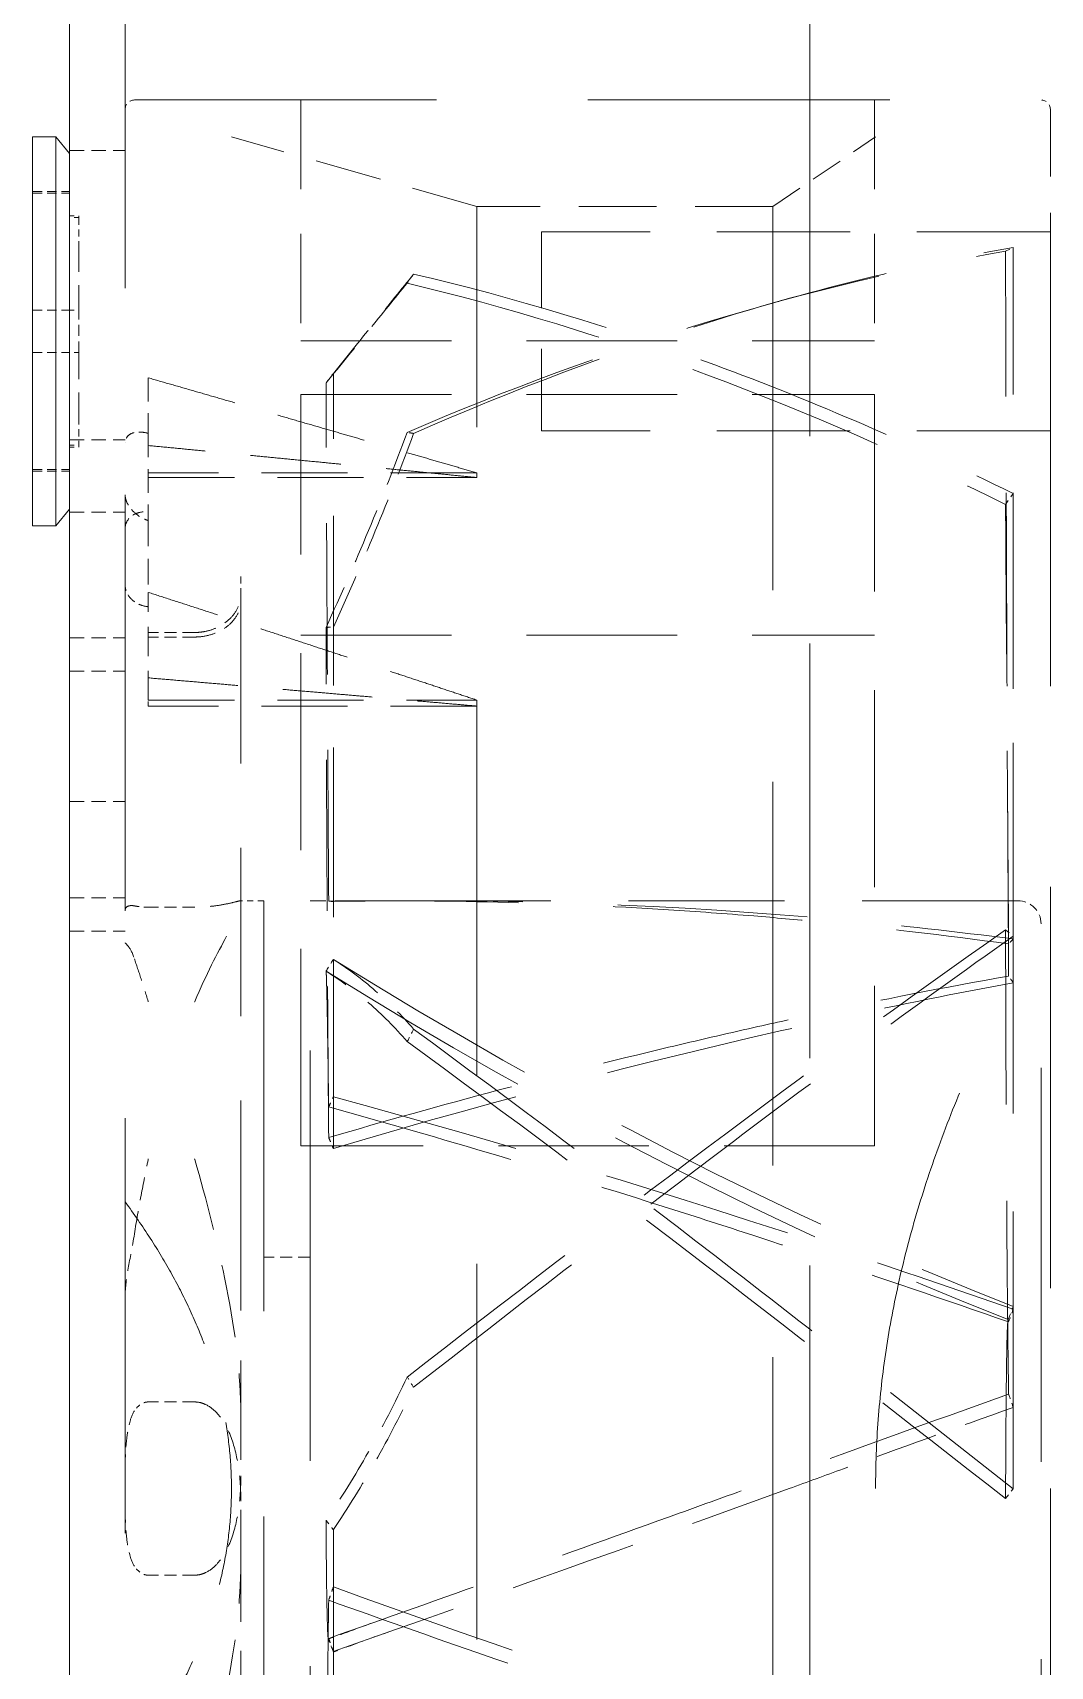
# Model space of a CAD drawing. Header units: millimetres. Extents: x 24 to 1656, y 24 to 1164.
# Drawn here: x 707.84 to 729.84, y 456.23 to 491.52 of the extents above; entities that cross this region are included whole.
import ezdxf

# ---------------------------------------------------------------- set-up
doc = ezdxf.new("R2010")
doc.units = ezdxf.units.MM
doc.header["$LTSCALE"] = 4
doc.linetypes.add('HIDDEN', pattern=[9.525, 6.35, -3.175])
doc.layers.add('가는파선_A3', color=7, linetype='HIDDEN', lineweight=13, true_color=0x008000)
doc.layers.add('굵은실선_A3', color=7, linetype='Continuous', lineweight=18)

msp = doc.modelspace()

# ---------------------------------------------------------------- linework, layer by layer
at = {"layer": '가는파선_A3', "ltscale": 0.352581}
msp.add_line((724.643, 429.066), (724.643, 549.966), dxfattribs=at)
at = {"layer": '가는파선_A3', "ltscale": 0.353018}
msp.add_line((709.843, 548.766), (709.843, 414.266), dxfattribs=at)
at = {"layer": '가는파선_A3', "ltscale": 0.257218}
msp.add_line((710.043, 490.066), (729.643, 490.066), dxfattribs=at)
at = {"layer": '가는파선_A3', "ltscale": 0.07591}
for p, q in [((713.643, 490.066), (713.643, 484.865)), ((726.043, 490.066), (726.043, 484.865))]:
    msp.add_line(p, q, dxfattribs=at)
at = {"layer": '가는파선_A3', "ltscale": 0.06158}
msp.add_line((729.843, 486.066), (729.843, 489.866), dxfattribs=at)
at = {"layer": '가는파선_A3', "ltscale": 0.056841}
msp.add_line((717.443, 487.766), (712.141, 489.266), dxfattribs=at)
at = {"layer": '가는파선_A3', "ltscale": 0.027605}
msp.add_line((723.843, 487.766), (726.065, 489.266), dxfattribs=at)
at = {"layer": '가는파선_A3', "ltscale": 0.0123}
for p, q in [((708.643, 488.973), (709.843, 488.973)), ((708.643, 482.723), (709.843, 482.723)), ((708.643, 481.16), (709.843, 481.16)), ((708.643, 478.449), (709.843, 478.449)), ((708.643, 477.723), (709.843, 477.723)), ((708.643, 474.91), (709.843, 474.91)), ((708.643, 472.831), (709.843, 472.831)), ((708.643, 472.106), (709.843, 472.106))]:
    msp.add_line(p, q, dxfattribs=at)
at = {"layer": '가는파선_A3', "ltscale": 0.008167}
for p, q in [((707.843, 488.086), (708.643, 488.086)), ((707.843, 488.051), (708.643, 488.051)), ((707.843, 485.524), (708.643, 485.524)), ((707.843, 484.609), (708.643, 484.609)), ((707.843, 482.082), (708.643, 482.082)), ((707.843, 482.047), (708.643, 482.047))]:
    msp.add_line(p, q, dxfattribs=at)
at = {"layer": '가는파선_A3', "ltscale": 0.187792}
msp.add_line((717.443, 487.766), (717.443, 482.01), dxfattribs=at)
at = {"layer": '가는파선_A3', "ltscale": 0.066033}
msp.add_line((723.843, 487.766), (717.443, 487.766), dxfattribs=at)
at = {"layer": '가는파선_A3', "ltscale": 0.326292}
msp.add_line((723.843, 487.766), (723.843, 432.366), dxfattribs=at)
at = {"layer": '가는파선_A3', "ltscale": 0.001967}
for p, q in [((708.643, 487.566), (708.843, 487.566)), ((708.843, 487.524), (708.643, 487.524)), ((708.643, 485.524), (708.843, 485.524)), ((708.843, 484.609), (708.643, 484.609)), ((708.643, 482.609), (708.843, 482.609)), ((708.643, 482.566), (708.843, 482.566))]:
    msp.add_line(p, q, dxfattribs=at)
at = {"layer": '가는파선_A3', "ltscale": 0.004654}
for p, q in [((708.843, 487.524), (708.843, 487.566)), ((708.843, 482.566), (708.843, 482.609))]:
    msp.add_line(p, q, dxfattribs=at)
at = {"layer": '가는파선_A3', "ltscale": 0.006104}
for p, q in [((708.843, 487.524), (708.843, 486.924)), ((708.843, 483.209), (708.843, 482.609))]:
    msp.add_line(p, q, dxfattribs=at)
at = {"layer": '가는파선_A3', "ltscale": 0.069696}
msp.add_line((718.843, 482.916), (718.843, 487.216), dxfattribs=at)
at = {"layer": '가는파선_A3', "ltscale": 0.113567}
for p, q in [((729.843, 487.216), (718.843, 487.216)), ((729.843, 482.916), (718.843, 482.916))]:
    msp.add_line(p, q, dxfattribs=at)
at = {"layer": '가는파선_A3', "ltscale": 0.022624}
for p, q in [((708.843, 486.924), (708.843, 485.524)), ((708.843, 484.609), (708.843, 483.209))]:
    msp.add_line(p, q, dxfattribs=at)
at = {"layer": '가는파선_A3', "ltscale": 0.003}
for p, q in [((728.875, 486.796), (729.04, 486.878)), ((728.875, 481.329), (729.04, 481.565)), ((728.875, 472.135), (729.04, 472.001)), ((728.875, 459.851), (729.04, 460.063))]:
    msp.add_line(p, q, dxfattribs=at)
at = {"layer": '가는파선_A3', "ltscale": 0.341207}
msp.add_line((729.843, 486.066), (729.843, 434.066), dxfattribs=at)
at = {"layer": '가는파선_A3', "ltscale": 0.009408}
msp.add_line((708.843, 484.609), (708.843, 485.524), dxfattribs=at)
at = {"layer": '가는파선_A3', "ltscale": 0.128034}
for p, q in [((713.643, 484.865), (726.043, 484.865)), ((713.643, 483.703), (726.043, 483.703)), ((713.643, 478.501), (726.043, 478.501)), ((726.043, 467.47), (713.643, 467.47))]:
    msp.add_line(p, q, dxfattribs=at)
at = {"layer": '가는파선_A3', "ltscale": 0.020058}
msp.add_line((710.343, 484.063), (710.343, 482.862), dxfattribs=at)
at = {"layer": '가는파선_A3', "ltscale": 0.131213}
for p, q in [((714.343, 472.746), (714.343, 484.157)), ((714.343, 467.415), (714.343, 478.673)), ((714.343, 450.233), (714.343, 457.94))]:
    msp.add_line(p, q, dxfattribs=at)
at = {"layer": '가는파선_A3', "ltscale": 0.167638}
for p, q in [((713.643, 467.47), (713.643, 483.703)), ((726.043, 483.703), (726.043, 467.47))]:
    msp.add_line(p, q, dxfattribs=at)
at = {"layer": '가는파선_A3', "ltscale": 0.02019}
msp.add_line((710.343, 482.862), (710.343, 480.98), dxfattribs=at)
at = {"layer": '가는파선_A3', "ltscale": 0.073267}
for p, q in [((717.443, 482.01), (710.343, 482.01)), ((710.343, 481.909), (717.443, 481.909)), ((710.343, 477.101), (717.443, 477.101)), ((717.443, 476.972), (710.343, 476.972))]:
    msp.add_line(p, q, dxfattribs=at)
at = {"layer": '가는파선_A3', "ltscale": 0.001597}
for p, q in [((717.443, 482.01), (717.443, 481.909)), ((710.343, 476.972), (710.343, 477.101))]:
    msp.add_line(p, q, dxfattribs=at)
at = {"layer": '가는파선_A3', "ltscale": 0.021731}
msp.add_line((710.343, 480.98), (710.343, 479.428), dxfattribs=at)
at = {"layer": '가는파선_A3', "ltscale": 0.005767}
msp.add_line((712.343, 479.375), (712.343, 479.775), dxfattribs=at)
at = {"layer": '가는파선_A3', "ltscale": 0.024975}
msp.add_line((710.343, 477.101), (710.343, 479.428), dxfattribs=at)
at = {"layer": '가는파선_A3', "ltscale": 0.14338}
msp.add_line((712.343, 479.375), (712.343, 466.064), dxfattribs=at)
at = {"layer": '가는파선_A3', "ltscale": 0.010233}
for p, q in [((711.343, 478.561), (710.343, 478.561)), ((711.343, 478.463), (710.343, 478.463)), ((711.343, 472.628), (710.343, 472.628)), ((713.843, 465.066), (712.843, 465.066)), ((711.343, 461.938), (710.343, 461.938)), ((711.343, 458.195), (710.343, 458.195))]:
    msp.add_line(p, q, dxfattribs=at)
at = {"layer": '가는파선_A3', "ltscale": 0.319602}
msp.add_line((717.443, 477.101), (717.443, 443.161), dxfattribs=at)
at = {"layer": '가는파선_A3', "ltscale": 0.005134}
msp.add_line((712.843, 472.766), (712.336, 472.766), dxfattribs=at)
at = {"layer": '가는파선_A3', "ltscale": 0.349066}
for p, q in [((712.843, 472.766), (712.843, 447.366)), ((713.843, 447.366), (713.843, 472.766))]:
    msp.add_line(p, q, dxfattribs=at)
at = {"layer": '가는파선_A3', "ltscale": 0.016033}
msp.add_line((715.404, 472.766), (713.843, 472.766), dxfattribs=at)
at = {"layer": '가는파선_A3', "ltscale": 0.132544}
msp.add_line((729.143, 472.766), (716.306, 472.766), dxfattribs=at)
at = {"layer": '가는파선_A3', "ltscale": 0.335323}
msp.add_line((729.643, 447.866), (729.643, 472.266), dxfattribs=at)
at = {"layer": '가는파선_A3', "ltscale": 0.127916}
msp.add_line((714.343, 468.53), (714.343, 471.5), dxfattribs=at)
at = {"layer": '가는파선_A3', "ltscale": 0.001548}
msp.add_line((714.343, 471.5), (714.343, 471.5), dxfattribs=at)
at = {"layer": '가는파선_A3', "ltscale": 0.084723}
msp.add_line((712.343, 466.064), (712.343, 458.449), dxfattribs=at)
at = {"layer": '가는파선_A3', "ltscale": 0.113003}
msp.add_line((714.343, 456.55), (714.343, 459.179), dxfattribs=at)
at = {"layer": '가는파선_A3', "ltscale": 0.049529}
msp.add_line((712.343, 458.449), (712.343, 453.927), dxfattribs=at)
at = {"layer": '가는파선_A3', "ltscale": 0.009005}
msp.add_line((714.343, 456.535), (714.343, 456.55), dxfattribs=at)
at = {"layer": '가는파선_A3', "ltscale": 0.003146}
for centre, start, end in [((710.043, 489.866), 90, 180), ((729.643, 489.866), 0, 90)]:
    msp.add_arc(centre, 0.2, start, end, dxfattribs=at)
at = {"layer": '가는파선_A3', "ltscale": 0.008016}
msp.add_arc((729.143, 472.266), 0.5, 0, 90, dxfattribs=at)
at = {"layer": '가는파선_A3', "ltscale": 0.003079}
for centre, major_axis, ratio, start_param, end_param in [((726.362, 459.541), (-4.304, -13.215), 0.221951, 3.574022, 3.596159), ((726.362, 458.823), (0.221, 13.896), 0.374446, 5.785431, 5.807569), ((726.362, 460.655), (-5.052, -12.947), 0.097678, 1.843526, 1.865663), ((726.362, 459.041), (-4.065, 13.29), 0.244976, 4.847558, 4.869696)]:
    msp.add_ellipse(centre, major_axis=major_axis, ratio=ratio, start_param=start_param, end_param=end_param, dxfattribs=at)
at = {"layer": '가는파선_A3', "ltscale": 0.108177}
msp.add_ellipse((719.855, 460.066), major_axis=(35.235, 12.624), ratio=0.039358, start_param=4.541211, end_param=4.821803, dxfattribs=at)
at = {"layer": '가는파선_A3', "ltscale": 0.169382}
for points, knots in [([(715.941, 482.883), (718.09, 483.81), (720.254, 484.607), (724.586, 485.924), (726.714, 486.435), (728.875, 486.796)], [0.000005, 0.000005, 0.000005, 0.000005, 0.818078, 0.818078, 1.636149, 1.636149, 1.636149, 1.636149]), ([(715.941, 486.109), (718.09, 485.592), (720.254, 484.932), (724.586, 483.324), (726.714, 482.387), (728.875, 481.329)], [0.000005, 0.000005, 0.000005, 0.000005, 0.818077, 0.818077, 1.636149, 1.636149, 1.636149, 1.636149]), ([(715.941, 462.476), (718.09, 464.148), (720.254, 465.803), (724.586, 469.053), (726.714, 470.627), (728.875, 472.135)], [0.000005, 0.000005, 0.000005, 0.000005, 0.818078, 0.818078, 1.636149, 1.636149, 1.636149, 1.636149]), ([(715.941, 469.724), (718.09, 468.153), (720.254, 466.533), (724.586, 463.21), (726.714, 461.531), (728.875, 459.851)], [0.000005, 0.000005, 0.000005, 0.000005, 0.818077, 0.818077, 1.636149, 1.636149, 1.636149, 1.636149])]:
    msp.add_open_spline(points, degree=3, knots=knots, dxfattribs=at)
at = {"layer": '가는파선_A3', "ltscale": 0.170054}
for points in [[(716.079, 482.862), (718.239, 483.81), (720.415, 484.627), (723.674, 485.641), (724.743, 485.939), (726.883, 486.465), (727.962, 486.69), (729.04, 486.878)], [(716.079, 486.305), (718.239, 485.797), (720.415, 485.142), (723.674, 483.944), (724.743, 483.514), (726.883, 482.587), (727.962, 482.09), (729.04, 481.565)], [(716.079, 462.254), (718.239, 463.944), (720.415, 465.618), (723.674, 468.08), (724.743, 468.882), (726.883, 470.464), (727.962, 471.242), (729.04, 472.001)], [(716.079, 469.99), (718.239, 468.408), (720.415, 466.775), (723.674, 464.267), (724.743, 463.432), (726.883, 461.751), (727.962, 460.906), (729.04, 460.063)]]:
    msp.add_open_spline(points, degree=3, knots=[0.000005, 0.000005, 0.000005, 0.000005, 0.823988, 0.823988, 1.234515, 1.234515, 1.647972, 1.647972, 1.647972, 1.647972], dxfattribs=at)
at = {"layer": '가는파선_A3', "ltscale": 0.164347}
for points, knots in [([(728.941, 471.139), (728.938, 471.618), (728.935, 472.101), (728.929, 473.074), (728.926, 473.565), (728.918, 475.04), (728.913, 476.031), (728.905, 477.684), (728.902, 478.344), (728.897, 479.68), (728.894, 480.357), (728.89, 481.529), (728.888, 482.028), (728.884, 483.257), (728.882, 483.985), (728.878, 485.41), (728.876, 486.108), (728.875, 486.796)], [-1.587342, -1.587342, -1.587342, -1.587342, -1.438172, -1.438172, -1.288946, -1.288946, -0.990921, -0.990921, -0.793671, -0.793671, -0.591074, -0.591074, -0.440749, -0.440749, -0.218193, -0.218193, 0, 0, 0, 0]), ([(728.941, 471.833), (728.938, 472.243), (728.935, 472.644), (728.929, 473.429), (728.926, 473.812), (728.918, 474.932), (728.913, 475.637), (728.905, 476.739), (728.902, 477.159), (728.897, 477.969), (728.894, 478.358), (728.89, 478.996), (728.888, 479.256), (728.884, 479.868), (728.882, 480.204), (728.878, 480.812), (728.876, 481.085), (728.875, 481.329)], [-1.587342, -1.587342, -1.587342, -1.587342, -1.438172, -1.438172, -1.288946, -1.288946, -0.990921, -0.990921, -0.793671, -0.793671, -0.591074, -0.591074, -0.440749, -0.440749, -0.218193, -0.218193, 0, 0, 0, 0]), ([(728.941, 462.106), (728.938, 462.294), (728.935, 462.496), (728.929, 462.925), (728.926, 463.153), (728.918, 463.873), (728.913, 464.403), (728.905, 465.363), (728.902, 465.766), (728.897, 466.622), (728.894, 467.076), (728.89, 467.9), (728.888, 468.262), (728.884, 469.184), (728.882, 469.755), (728.878, 470.923), (728.876, 471.521), (728.875, 472.135)], [-1.587343, -1.587343, -1.587343, -1.587343, -1.438172, -1.438172, -1.288946, -1.288946, -0.99092, -0.99092, -0.79367, -0.79367, -0.591074, -0.591074, -0.440749, -0.440749, -0.218193, -0.218193, 0, 0, 0, 0]), ([(728.941, 463.667), (728.938, 463.699), (728.935, 463.716), (728.929, 463.721), (728.926, 463.709), (728.918, 463.629), (728.913, 463.518), (728.905, 463.239), (728.902, 463.103), (728.897, 462.777), (728.894, 462.586), (728.89, 462.209), (728.888, 462.034), (728.884, 461.567), (728.882, 461.259), (728.878, 460.593), (728.876, 460.235), (728.875, 459.851)], [-1.587343, -1.587343, -1.587343, -1.587343, -1.438172, -1.438172, -1.288946, -1.288946, -0.99092, -0.99092, -0.79367, -0.79367, -0.591074, -0.591074, -0.440749, -0.440749, -0.218193, -0.218193, 0, 0, 0, 0])]:
    msp.add_open_spline(points, degree=3, knots=knots, dxfattribs=at)
at = {"layer": '가는파선_A3', "ltscale": 0.16675}
for points, knots in [([(729.04, 470.993), (729.04, 471.479), (729.04, 471.969), (729.04, 472.956), (729.04, 473.453), (729.04, 474.948), (729.04, 475.953), (729.04, 477.63), (729.04, 478.299), (729.04, 480.335), (729.04, 481.697), (729.04, 483.698), (729.04, 484.351), (729.04, 485.631), (729.04, 486.258), (729.04, 486.878)], [-1.61343, -1.61343, -1.61343, -1.61343, -1.461593, -1.461593, -1.309712, -1.309712, -1.006941, -1.006941, -0.806715, -0.806715, -0.397022, -0.397022, -0.196668, -0.196668, 0, 0, 0, 0]), ([(729.04, 471.94), (729.04, 472.355), (729.04, 472.762), (729.04, 473.558), (729.04, 473.947), (729.04, 475.081), (729.04, 475.797), (729.04, 476.914), (729.04, 477.339), (729.04, 478.573), (729.04, 479.313), (729.04, 480.276), (729.04, 480.569), (729.04, 481.104), (729.04, 481.346), (729.04, 481.565)], [-1.61343, -1.61343, -1.61343, -1.61343, -1.461593, -1.461593, -1.309712, -1.309712, -1.006941, -1.006941, -0.806715, -0.806715, -0.397022, -0.397022, -0.196668, -0.196668, 0, 0, 0, 0]), ([(729.04, 461.819), (729.04, 462.009), (729.04, 462.213), (729.04, 462.648), (729.04, 462.879), (729.04, 463.609), (729.04, 464.147), (729.04, 465.121), (729.04, 465.53), (729.04, 466.835), (729.04, 467.792), (729.04, 469.325), (729.04, 469.846), (729.04, 470.907), (729.04, 471.447), (729.04, 472.001)], [-1.61343, -1.61343, -1.61343, -1.61343, -1.461592, -1.461592, -1.309712, -1.309712, -1.006941, -1.006941, -0.806714, -0.806714, -0.397022, -0.397022, -0.196668, -0.196668, 0, 0, 0, 0]), ([(729.04, 463.945), (729.04, 463.978), (729.04, 463.995), (729.04, 464), (729.04, 463.988), (729.04, 463.907), (729.04, 463.795), (729.04, 463.511), (729.04, 463.372), (729.04, 462.875), (729.04, 462.436), (729.04, 461.635), (729.04, 461.349), (729.04, 460.736), (729.04, 460.41), (729.04, 460.063)], [-1.61343, -1.61343, -1.61343, -1.61343, -1.461593, -1.461593, -1.309712, -1.309712, -1.006941, -1.006941, -0.806715, -0.806715, -0.397022, -0.397022, -0.196668, -0.196668, 0, 0, 0, 0])]:
    msp.add_open_spline(points, degree=3, knots=knots, dxfattribs=at)
at = {"layer": '가는파선_A3', "ltscale": 0.047498}
for points in [[(715.941, 486.109), (715.676, 485.787), (715.397, 485.444), (715.103, 485.083), (714.812, 484.723), (714.506, 484.346), (714.185, 483.952)], [(715.941, 482.883), (715.676, 482.177), (715.397, 481.469), (715.103, 480.764), (714.812, 480.064), (714.506, 479.366), (714.185, 478.672)], [(715.941, 469.724), (715.676, 470.029), (715.397, 470.309), (715.103, 470.563), (714.812, 470.816), (714.506, 471.043), (714.185, 471.245)], [(715.941, 462.476), (715.676, 461.917), (715.397, 461.378), (715.103, 460.86), (714.812, 460.346), (714.506, 459.853), (714.185, 459.382)]]:
    msp.add_open_spline(points, degree=3, knots=[-0.4606534, -0.4606534, -0.4606534, -0.4606534, -0.2296448, -0.2296448, -0.2296448, 0, 0, 0, 0], dxfattribs=at)
at = {"layer": '가는파선_A3', "ltscale": 0.047195}
for points in [[(714.343, 484.157), (714.66, 484.549), (714.962, 484.924), (715.25, 485.282), (715.541, 485.642), (715.816, 485.983), (716.079, 486.305)], [(714.343, 478.673), (714.66, 479.363), (714.962, 480.057), (715.25, 480.754), (715.541, 481.455), (715.816, 482.159), (716.079, 482.862)], [(714.343, 471.5), (714.66, 471.299), (714.962, 471.073), (715.25, 470.822), (715.541, 470.57), (715.816, 470.292), (716.079, 469.99)], [(714.343, 459.179), (714.66, 459.647), (714.962, 460.137), (715.25, 460.648), (715.541, 461.162), (715.816, 461.698), (716.079, 462.254)]]:
    msp.add_open_spline(points, degree=3, knots=[0, 0, 0, 0, 0.2280885, 0.2280885, 0.2280885, 0.4577757, 0.4577757, 0.4577757, 0.4577757], dxfattribs=at)
at = {"layer": '가는파선_A3', "ltscale": 0.003022}
for points in [[(716.079, 486.305), (716.033, 486.24), (715.987, 486.174), (715.941, 486.109)], [(716.079, 482.862), (716.033, 482.869), (715.987, 482.876), (715.941, 482.883)], [(716.079, 469.99), (716.033, 469.901), (715.987, 469.813), (715.941, 469.724)], [(716.079, 462.254), (716.033, 462.328), (715.987, 462.402), (715.941, 462.476)]]:
    msp.add_open_spline(points, degree=3, dxfattribs=at)
at = {"layer": '가는파선_A3', "ltscale": 0.003329}
msp.add_open_spline([(723.748, 485.652), (723.841, 485.678), (723.934, 485.703), (724.026, 485.73)], degree=3, dxfattribs=at)
at = {"layer": '가는파선_A3', "ltscale": 0.076533}
for points, weights in [([(710.343, 484.063), (714.034, 483.001), (717.443, 482.01)], [1.00032236366, 1.00098157632, 1.00024690782]), ([(710.343, 477.581), (714.034, 477.266), (717.443, 476.972)], [1.00032215981, 1.00098146122, 1.00024688164])]:
    msp.add_rational_spline(points, weights, degree=2, dxfattribs=at)
at = {"layer": '가는파선_A3', "ltscale": 0.003054}
for points in [[(714.185, 483.952), (714.211, 483.986), (714.238, 484.02), (714.29, 484.088), (714.317, 484.122), (714.343, 484.157)], [(714.185, 478.672), (714.211, 478.672), (714.238, 478.673), (714.29, 478.673), (714.317, 478.673), (714.343, 478.673)], [(714.185, 471.245), (714.211, 471.287), (714.238, 471.33), (714.29, 471.415), (714.317, 471.457), (714.343, 471.499)], [(714.185, 459.382), (714.211, 459.348), (714.238, 459.315), (714.29, 459.247), (714.317, 459.213), (714.343, 459.179)]]:
    msp.add_open_spline(points, degree=3, knots=[0.00003382, 0.00003382, 0.00003382, 0.00003382, 0.01529018, 0.01529018, 0.03056016, 0.03056016, 0.03056016, 0.03056016], dxfattribs=at)
at = {"layer": '가는파선_A3', "ltscale": 0.128561}
for points in [[(714.243, 472.759), (714.24, 473.178), (714.237, 473.595), (714.234, 474.009), (714.234, 474.104), (714.233, 474.199), (714.233, 474.294), (714.231, 474.612), (714.229, 474.93), (714.227, 475.245), (714.225, 475.651), (714.222, 476.055), (714.22, 476.455), (714.22, 476.506), (714.22, 476.558), (714.219, 476.609), (714.217, 477.01), (714.215, 477.406), (714.213, 477.799), (714.211, 478.091), (714.21, 478.381), (714.208, 478.669), (714.206, 479.037), (714.205, 479.402), (714.203, 479.762), (714.202, 479.945), (714.201, 480.128), (714.2, 480.309), (714.199, 480.507), (714.198, 480.704), (714.198, 480.899), (714.197, 481.056), (714.196, 481.213), (714.195, 481.368), (714.194, 481.711), (714.192, 482.048), (714.191, 482.381), (714.19, 482.705), (714.189, 483.023), (714.187, 483.337), (714.187, 483.437), (714.187, 483.537), (714.186, 483.636), (714.186, 483.742), (714.185, 483.847), (714.185, 483.951)], [(714.243, 467.65), (714.24, 467.974), (714.237, 468.305), (714.234, 468.643), (714.234, 468.721), (714.233, 468.798), (714.233, 468.876), (714.231, 469.139), (714.229, 469.406), (714.227, 469.676), (714.225, 470.025), (714.222, 470.379), (714.22, 470.739), (714.22, 470.785), (714.22, 470.832), (714.219, 470.878), (714.217, 471.241), (714.215, 471.609), (714.213, 471.982), (714.211, 472.26), (714.21, 472.54), (714.208, 472.823), (714.206, 473.186), (714.205, 473.553), (714.203, 473.924), (714.202, 474.113), (714.201, 474.304), (714.2, 474.495), (714.199, 474.704), (714.198, 474.914), (714.198, 475.126), (714.197, 475.296), (714.196, 475.467), (714.195, 475.639), (714.194, 476.017), (714.192, 476.399), (714.191, 476.784), (714.19, 477.159), (714.189, 477.536), (714.187, 477.916), (714.187, 478.037), (714.187, 478.159), (714.186, 478.281), (714.186, 478.411), (714.185, 478.542), (714.185, 478.672)], [(714.243, 468.311), (714.24, 468.509), (714.237, 468.697), (714.234, 468.876), (714.234, 468.917), (714.233, 468.957), (714.233, 468.997), (714.231, 469.132), (714.229, 469.261), (714.227, 469.384), (714.225, 469.542), (714.222, 469.691), (714.22, 469.83), (714.22, 469.848), (714.22, 469.865), (714.219, 469.883), (714.217, 470.02), (714.215, 470.146), (714.213, 470.263), (714.211, 470.35), (714.21, 470.431), (714.208, 470.506), (714.206, 470.603), (714.205, 470.69), (714.203, 470.768), (714.202, 470.808), (714.201, 470.845), (714.2, 470.88), (714.199, 470.918), (714.198, 470.953), (714.198, 470.985), (714.197, 471.011), (714.196, 471.035), (714.195, 471.057), (714.194, 471.105), (714.192, 471.145), (714.191, 471.175), (714.19, 471.204), (714.189, 471.224), (714.187, 471.235), (714.187, 471.238), (714.187, 471.241), (714.186, 471.243), (714.186, 471.244), (714.185, 471.245), (714.185, 471.245)], [(714.243, 456.83), (714.24, 456.816), (714.237, 456.812), (714.234, 456.819), (714.234, 456.82), (714.233, 456.823), (714.233, 456.825), (714.231, 456.834), (714.229, 456.85), (714.227, 456.871), (714.225, 456.899), (714.222, 456.938), (714.22, 456.987), (714.22, 456.993), (714.22, 456.999), (714.219, 457.006), (714.217, 457.058), (714.215, 457.12), (714.213, 457.193), (714.211, 457.247), (714.21, 457.306), (714.208, 457.372), (714.206, 457.456), (714.205, 457.549), (714.203, 457.652), (714.202, 457.704), (714.201, 457.759), (714.2, 457.816), (714.199, 457.879), (714.198, 457.944), (714.198, 458.012), (714.197, 458.067), (714.196, 458.124), (714.195, 458.183), (714.194, 458.313), (714.192, 458.451), (714.191, 458.598), (714.19, 458.742), (714.189, 458.894), (714.187, 459.054), (714.187, 459.105), (714.187, 459.157), (714.186, 459.21), (714.186, 459.267), (714.185, 459.324), (714.185, 459.382)], [(714.243, 457.654), (714.24, 457.482), (714.237, 457.3), (714.234, 457.109), (714.234, 457.065), (714.233, 457.021), (714.233, 456.976), (714.231, 456.825), (714.229, 456.669), (714.227, 456.506), (714.225, 456.298), (714.222, 456.08), (714.22, 455.853), (714.22, 455.824), (714.22, 455.794), (714.219, 455.765), (714.217, 455.535), (714.215, 455.296), (714.213, 455.049), (714.211, 454.865), (714.21, 454.676), (714.208, 454.482), (714.206, 454.234), (714.205, 453.979), (714.203, 453.716), (714.202, 453.582), (714.201, 453.446), (714.2, 453.308), (714.199, 453.157), (714.198, 453.004), (714.198, 452.849), (714.197, 452.724), (714.196, 452.598), (714.195, 452.47), (714.194, 452.188), (714.192, 451.899), (714.191, 451.604), (714.19, 451.316), (714.189, 451.022), (714.187, 450.723), (714.187, 450.627), (714.187, 450.53), (714.186, 450.433), (714.186, 450.33), (714.185, 450.226), (714.185, 450.121)]]:
    msp.add_open_spline(points, degree=3, knots=[0, 0, 0, 0, 0.102801, 0.102801, 0.102801, 0.126379, 0.126379, 0.126379, 0.205728, 0.205728, 0.205728, 0.307942, 0.307942, 0.307942, 0.321123, 0.321123, 0.321123, 0.423691, 0.423691, 0.423691, 0.5, 0.5, 0.5, 0.597791, 0.597791, 0.597791, 0.647652, 0.647652, 0.647652, 0.702196, 0.702196, 0.702196, 0.746152, 0.746152, 0.746152, 0.843098, 0.843098, 0.843098, 0.937528, 0.937528, 0.937528, 0.967779, 0.967779, 0.967779, 1, 1, 1, 1], dxfattribs=at)
at = {"layer": '가는파선_A3', "ltscale": 0.008249}
for points in [[(710.343, 482.862), (710.324, 482.868), (710.306, 482.872), (710.287, 482.876), (710.226, 482.89), (710.16, 482.895), (710.043, 482.885), (709.991, 482.869), (709.91, 482.821), (709.879, 482.787), (709.849, 482.718), (709.843, 482.688), (709.843, 482.657)], [(710.343, 479.118), (710.324, 479.119), (710.306, 479.122), (710.287, 479.125), (710.226, 479.136), (710.16, 479.159), (710.043, 479.223), (709.991, 479.265), (709.91, 479.357), (709.879, 479.411), (709.849, 479.504), (709.843, 479.542), (709.843, 479.578)]]:
    msp.add_open_spline(points, degree=3, knots=[0.31733555, 0.31733555, 0.31733555, 0.31733555, 0.32304745, 0.32304745, 0.32304745, 0.34220632, 0.34220632, 0.36136519, 0.36136519, 0.38139821, 0.38139821, 0.39512989, 0.39512989, 0.39512989, 0.39512989], dxfattribs=at)
at = {"layer": '가는파선_A3', "ltscale": 0.077434}
for points, weights in [([(717.443, 481.909), (714.074, 482.242), (710.343, 482.6)], [1.0003206302, 1.00125983531, 1.0004092696]), ([(717.443, 477.101), (714.074, 478.224), (710.343, 479.428)], [1.00032059662, 1.00125968925, 1.00040901129])]:
    msp.add_rational_spline(points, weights, degree=2, dxfattribs=at)
at = {"layer": '가는파선_A3', "ltscale": 0.009158}
for points in [[(709.843, 481.532), (709.843, 481.514), (709.844, 481.497), (709.856, 481.427), (709.877, 481.369), (709.944, 481.257), (709.989, 481.203), (710.087, 481.113), (710.145, 481.07), (710.253, 481.013), (710.298, 480.994), (710.343, 480.98)], [(709.843, 480.809), (709.843, 480.827), (709.844, 480.845), (709.856, 480.912), (709.877, 480.962), (709.944, 481.049), (709.989, 481.086), (710.087, 481.137), (710.145, 481.156), (710.253, 481.17), (710.298, 481.171), (710.343, 481.167)]]:
    msp.add_open_spline(points, degree=3, knots=[0.07208224, 0.07208224, 0.07208224, 0.07208224, 0.0793322, 0.0793322, 0.10129348, 0.10129348, 0.12325475, 0.12325475, 0.14396458, 0.14396458, 0.15775775, 0.15775775, 0.15775775, 0.15775775], dxfattribs=at)
at = {"layer": '가는파선_A3', "ltscale": 0.018258}
msp.add_open_spline([(711.343, 478.561), (711.349, 478.561), (711.354, 478.561), (711.376, 478.561), (711.393, 478.562), (711.46, 478.566), (711.51, 478.572), (711.645, 478.597), (711.727, 478.623), (711.883, 478.692), (711.957, 478.736), (712.093, 478.841), (712.155, 478.905), (712.259, 479.047), (712.298, 479.129), (712.336, 479.265), (712.343, 479.32), (712.343, 479.375)], degree=3, knots=[0, 0, 0, 0, 0.0016751, 0.0016751, 0.0067024, 0.0067024, 0.0218411, 0.0218411, 0.0484958, 0.0484958, 0.0773328, 0.0773328, 0.1107535, 0.1107535, 0.1499662, 0.1499662, 0.1771799, 0.1771799, 0.1771799, 0.1771799], dxfattribs=at)
at = {"layer": '가는파선_A3', "ltscale": 0.017861}
msp.add_open_spline([(711.343, 478.463), (711.354, 478.463), (711.366, 478.463), (711.411, 478.465), (711.445, 478.467), (711.573, 478.481), (711.667, 478.503), (711.839, 478.564), (711.92, 478.605), (712.065, 478.702), (712.129, 478.76), (712.237, 478.89), (712.279, 478.963), (712.331, 479.105), (712.343, 479.176), (712.343, 479.245)], degree=3, knots=[0, 0, 0, 0, 0.0033905, 0.0033905, 0.0135767, 0.0135767, 0.042486, 0.042486, 0.0717207, 0.0717207, 0.1035962, 0.1035962, 0.1390988, 0.1390988, 0.1732742, 0.1732742, 0.1732742, 0.1732742], dxfattribs=at)
at = {"layer": '가는파선_A3', "ltscale": 0.012766}
for points, knots in [([(710.043, 472.655), (709.992, 472.665), (709.957, 472.661), (709.909, 472.653), (709.888, 472.642), (709.852, 472.611), (709.843, 472.586), (709.843, 472.559), (709.843, 472.558), (709.843, 472.558)], [-0.1146198, -0.1146198, -0.1146198, -0.1146198, -0.0945522, -0.0945522, -0.0568273, -0.0568273, 0, 0, 0.0011106, 0.0011106, 0.0011106, 0.0011106]), ([(710.043, 461.746), (709.992, 461.672), (709.957, 461.555), (709.909, 461.371), (709.888, 461.239), (709.852, 460.929), (709.843, 460.733), (709.843, 460.542), (709.843, 460.538), (709.843, 460.535)], [-0.1146197, -0.1146197, -0.1146197, -0.1146197, -0.094552, -0.094552, -0.056827, -0.056827, 0, 0, 0.0011106, 0.0011106, 0.0011106, 0.0011106]), ([(710.043, 458.387), (709.992, 458.461), (709.957, 458.578), (709.909, 458.761), (709.888, 458.894), (709.852, 459.204), (709.843, 459.4), (709.843, 459.591), (709.843, 459.595), (709.843, 459.598)], [-0.1146197, -0.1146197, -0.1146197, -0.1146197, -0.094552, -0.094552, -0.0568269, -0.0568269, 0, 0, 0.0011106, 0.0011106, 0.0011106, 0.0011106])]:
    msp.add_open_spline(points, degree=3, knots=knots, dxfattribs=at)
at = {"layer": '가는파선_A3', "ltscale": 0.003744}
for points in [[(710.343, 472.628), (710.314, 472.628), (710.285, 472.629), (710.257, 472.63), (710.226, 472.631), (710.197, 472.634), (710.17, 472.636), (710.125, 472.641), (710.082, 472.647), (710.043, 472.655)], [(710.343, 461.938), (710.314, 461.938), (710.285, 461.933), (710.257, 461.924), (710.226, 461.913), (710.197, 461.898), (710.17, 461.879), (710.125, 461.847), (710.082, 461.802), (710.043, 461.746)], [(710.343, 458.195), (710.314, 458.195), (710.285, 458.2), (710.257, 458.209), (710.226, 458.219), (710.197, 458.235), (710.17, 458.254), (710.125, 458.286), (710.082, 458.331), (710.043, 458.387)]]:
    msp.add_open_spline(points, degree=3, knots=[-0.043929, -0.043929, -0.043929, -0.043929, -0.03303899, -0.03303899, -0.03303899, -0.02070377, -0.02070377, -0.02070377, -0.000001, -0.000001, -0.000001, -0.000001], dxfattribs=at)
at = {"layer": '가는파선_A3', "ltscale": 0.02653}
for points, knots in [([(712.343, 472.763), (712.343, 472.769), (712.325, 472.766), (712.233, 472.743), (712.164, 472.725), (711.992, 472.688), (711.893, 472.669), (711.718, 472.647), (711.644, 472.64), (711.526, 472.632), (711.489, 472.631), (711.415, 472.628), (711.379, 472.628), (711.343, 472.628)], [-0.1905322, -0.1905322, -0.1905322, -0.1905322, -0.1432695, -0.1432695, -0.0950588, -0.0950588, -0.0495516, -0.0495516, -0.0225916, -0.0225916, -0.0109077, -0.0109077, 0, 0, 0, 0]), ([(711.343, 461.938), (711.383, 461.938), (711.422, 461.933), (711.503, 461.915), (711.543, 461.901), (711.672, 461.84), (711.752, 461.776), (711.935, 461.583), (712.036, 461.417), (712.201, 460.998), (712.256, 460.769), (712.327, 460.296), (712.343, 460.042), (712.343, 459.791)], [0, 0, 0, 0, 0.011911, 0.011911, 0.024774, 0.024774, 0.054919, 0.054919, 0.1046205, 0.1046205, 0.1546698, 0.1546698, 0.2094358, 0.2094358, 0.2094358, 0.2094358]), ([(711.343, 458.195), (711.383, 458.195), (711.422, 458.2), (711.503, 458.218), (711.543, 458.232), (711.672, 458.293), (711.752, 458.356), (711.935, 458.55), (712.036, 458.716), (712.201, 459.135), (712.256, 459.364), (712.327, 459.837), (712.343, 460.091), (712.343, 460.342)], [0, 0, 0, 0, 0.011911, 0.011911, 0.024774, 0.024774, 0.054919, 0.054919, 0.1046205, 0.1046205, 0.1546698, 0.1546698, 0.2094358, 0.2094358, 0.2094358, 0.2094358])]:
    msp.add_open_spline(points, degree=3, knots=knots, dxfattribs=at)
at = {"layer": '가는파선_A3', "ltscale": 0.062299}
for points in [[(711.343, 470.58), (711.344, 470.583), (711.346, 470.586), (711.594, 471.17), (711.843, 471.644), (712.23, 472.359), (712.343, 472.558), (712.343, 472.663)], [(711.343, 467.191), (711.344, 467.187), (711.346, 467.182), (711.594, 466.318), (711.843, 465.389), (712.23, 463.425), (712.343, 462.499), (712.343, 461.684)], [(711.343, 452.942), (711.344, 452.946), (711.346, 452.951), (711.594, 453.815), (711.843, 454.744), (712.23, 456.708), (712.343, 457.634), (712.343, 458.449)]]:
    msp.add_open_spline(points, degree=3, knots=[-0.4922515, -0.4922515, -0.4922515, -0.4922515, -0.4908751, -0.4908751, -0.2462525, -0.2462525, 0, 0, 0, 0], dxfattribs=at)
at = {"layer": '가는파선_A3', "ltscale": 0.161432}
for points, knots in [([(714.243, 472.759), (715.46, 472.774), (716.681, 472.766), (719.128, 472.703), (720.359, 472.648), (722.202, 472.532), (722.817, 472.487), (723.891, 472.399), (724.349, 472.358), (726.176, 472.182), (727.55, 472.022), (728.941, 471.833)], [0.000003, 0.000003, 0.000003, 0.000003, 0.3888, 0.3888, 0.780441, 0.780441, 0.976683, 0.976683, 1.123058, 1.123058, 1.56088, 1.56088, 1.56088, 1.56088]), ([(714.243, 467.65), (715.46, 468.006), (716.681, 468.347), (719.128, 468.996), (720.359, 469.306), (722.202, 469.746), (722.817, 469.888), (723.891, 470.13), (724.349, 470.23), (726.176, 470.623), (727.55, 470.893), (728.941, 471.139)], [0.000003, 0.000003, 0.000003, 0.000003, 0.3888, 0.3888, 0.780441, 0.780441, 0.976683, 0.976683, 1.123058, 1.123058, 1.56088, 1.56088, 1.56088, 1.56088]), ([(714.243, 468.311), (715.46, 467.973), (716.681, 467.622), (719.128, 466.894), (720.359, 466.516), (722.202, 465.931), (722.817, 465.733), (723.891, 465.382), (724.349, 465.23), (726.176, 464.619), (727.55, 464.149), (728.941, 463.667)], [0.000003, 0.000003, 0.000003, 0.000003, 0.3888, 0.3888, 0.780441, 0.780441, 0.976683, 0.976683, 1.123058, 1.123058, 1.56088, 1.56088, 1.56088, 1.56088]), ([(728.941, 462.106), (727.55, 461.611), (726.176, 461.114), (724.349, 460.449), (723.891, 460.283), (722.817, 459.893), (722.202, 459.671), (720.359, 459.007), (719.128, 458.565), (716.681, 457.693), (715.46, 457.259), (714.243, 456.83)], [-1.56088, -1.56088, -1.56088, -1.56088, -1.123056, -1.123056, -0.976681, -0.976681, -0.780438, -0.780438, -0.388798, -0.388798, -0.000003, -0.000003, -0.000003, -0.000003]), ([(714.243, 457.654), (715.46, 457.218), (716.681, 456.789), (719.128, 455.944), (720.359, 455.527), (722.202, 454.914), (722.817, 454.712), (723.891, 454.362), (724.349, 454.214), (726.176, 453.627), (727.55, 453.201), (728.941, 452.79)], [0.000003, 0.000003, 0.000003, 0.000003, 0.3888, 0.3888, 0.780441, 0.780441, 0.976683, 0.976683, 1.123058, 1.123058, 1.56088, 1.56088, 1.56088, 1.56088])]:
    msp.add_open_spline(points, degree=3, knots=knots, dxfattribs=at)
at = {"layer": '가는파선_A3', "ltscale": 0.003077}
for points in [[(714.243, 472.759), (714.259, 472.758), (714.276, 472.756), (714.31, 472.752), (714.326, 472.749), (714.343, 472.746)], [(714.243, 468.311), (714.259, 468.348), (714.276, 468.384), (714.31, 468.457), (714.326, 468.494), (714.343, 468.53)], [(714.243, 467.65), (714.259, 467.611), (714.276, 467.572), (714.31, 467.494), (714.326, 467.454), (714.343, 467.415)], [(714.243, 457.654), (714.259, 457.702), (714.276, 457.749), (714.31, 457.845), (714.326, 457.892), (714.343, 457.94)], [(714.243, 456.83), (714.259, 456.783), (714.276, 456.736), (714.31, 456.643), (714.326, 456.596), (714.343, 456.55)]]:
    msp.add_open_spline(points, degree=3, knots=[0.00000277, 0.00000277, 0.00000277, 0.00000277, 0.01538043, 0.01538043, 0.03074843, 0.03074843, 0.03074843, 0.03074843], dxfattribs=at)
at = {"layer": '가는파선_A3', "ltscale": 0.161421}
for points, knots in [([(714.343, 472.746), (718.016, 472.822), (721.748, 472.683), (725.368, 472.346), (726.581, 472.233), (727.808, 472.098), (729.04, 471.94)], [0.000007, 0.000007, 0.000007, 0.000007, 1.172845, 1.172845, 1.172845, 1.565736, 1.565736, 1.565736, 1.565736]), ([(714.343, 467.415), (718.016, 468.508), (721.748, 469.467), (725.368, 470.256), (726.581, 470.52), (727.808, 470.767), (729.04, 470.993)], [0.000007, 0.000007, 0.000007, 0.000007, 1.172845, 1.172845, 1.172845, 1.565735, 1.565735, 1.565735, 1.565735]), ([(714.343, 468.53), (718.016, 467.531), (721.748, 466.398), (725.368, 465.19), (726.581, 464.785), (727.808, 464.369), (729.04, 463.945)], [0.000007, 0.000007, 0.000007, 0.000007, 1.172845, 1.172845, 1.172845, 1.565735, 1.565735, 1.565735, 1.565735]), ([(714.343, 457.94), (718.016, 456.619), (721.748, 455.345), (725.368, 454.175), (726.581, 453.783), (727.808, 453.4), (729.04, 453.03)], [0.000007, 0.000007, 0.000007, 0.000007, 1.172845, 1.172845, 1.172845, 1.565735, 1.565735, 1.565735, 1.565735])]:
    msp.add_open_spline(points, degree=3, knots=knots, dxfattribs=at)
at = {"layer": '가는파선_A3', "ltscale": 0.346011}
msp.add_rational_spline([(729.843, 447.6), (722.591, 460.066), (729.843, 472.533)], [1.01107551201, 1.09937148995, 1.01107551201], degree=2, dxfattribs=at)
at = {"layer": '가는파선_A3', "ltscale": 0.0146}
for points, knots in [([(709.843, 471.858), (709.843, 471.858), (709.843, 471.858), (709.844, 471.85), (709.87, 471.833), (709.947, 471.734), (709.998, 471.652), (710.043, 471.513)], [-0.1932387, -0.1932387, -0.1932387, -0.1932387, -0.1921195, -0.1921195, -0.096617, -0.096617, -0.000001, -0.000001, -0.000001, -0.000001]), ([(709.843, 464.215), (709.843, 464.217), (709.843, 464.22), (709.844, 464.419), (709.87, 464.612), (709.947, 465.045), (709.998, 465.28), (710.043, 465.567)], [-0.1932386, -0.1932386, -0.1932386, -0.1932386, -0.1921194, -0.1921194, -0.096617, -0.096617, -0.000001, -0.000001, -0.000001, -0.000001])]:
    msp.add_open_spline(points, degree=3, knots=knots, dxfattribs=at)
at = {"layer": '가는파선_A3', "ltscale": 0.019525}
for points, knots in [([(710.043, 471.513), (710.087, 471.378), (710.136, 471.232), (710.187, 471.077), (710.237, 470.924), (710.288, 470.761), (710.34, 470.59), (710.341, 470.586), (710.342, 470.583), (710.343, 470.58)], [-0.1881075, -0.1881075, -0.1881075, -0.1881075, -0.0932215, -0.0932215, -0.0932215, 0, 0, 0, 0.0018366, 0.0018366, 0.0018366, 0.0018366]), ([(710.043, 465.567), (710.087, 465.849), (710.136, 466.126), (710.187, 466.396), (710.237, 466.662), (710.288, 466.922), (710.34, 467.176), (710.341, 467.181), (710.342, 467.186), (710.343, 467.191)], [-0.1881075, -0.1881075, -0.1881075, -0.1881075, -0.093221, -0.093221, -0.093221, 0, 0, 0, 0.0018366, 0.0018366, 0.0018366, 0.0018366])]:
    msp.add_open_spline(points, degree=3, knots=knots, dxfattribs=at)
at = {"layer": '가는파선_A3', "ltscale": 0.189455}
msp.add_open_spline([(714.185, 471.245), (719.075, 468.219), (724.025, 465.635), (728.931, 463.719)], degree=3, dxfattribs=at)
at = {"layer": '가는파선_A3', "ltscale": 0.18894}
msp.add_open_spline([(714.343, 471.5), (719.216, 468.485), (724.148, 465.909), (729.04, 463.998)], degree=3, dxfattribs=at)
at = {"layer": '가는파선_A3', "ltscale": 0.138827}
msp.add_rational_spline([(709.843, 466.262), (714.388, 460.066), (709.843, 453.871)], [1.00479622048, 1.02716325963, 1.00479622048], degree=2, dxfattribs=at)
at = {"layer": '가는파선_A3', "ltscale": 0.005333}
msp.add_open_spline([(728.929, 463.716), (728.968, 463.813), (729.005, 463.907), (729.04, 463.998)], degree=3, dxfattribs=at)
at = {"layer": '가는파선_A3', "ltscale": 0.053144}
msp.add_open_spline([(724.197, 460.066), (724.589, 460.209), (724.979, 460.351), (725.368, 460.493), (726.582, 460.935), (727.814, 461.38), (729.04, 461.819)], degree=3, knots=[0.000001, 0.000001, 0.000001, 0.000001, 0.1251557, 0.1251557, 0.1251557, 0.5160851, 0.5160851, 0.5160851, 0.5160851], dxfattribs=at)
at = {"layer": '가는파선_A3', "ltscale": 0.013971}
msp.add_open_spline([(715.332, 457.215), (714.966, 457.085), (714.602, 456.952), (714.237, 456.815)], degree=3, dxfattribs=at)
at = {"layer": '가는파선_A3', "ltscale": 0.005594}
msp.add_open_spline([(714.343, 456.535), (714.309, 456.626), (714.273, 456.72), (714.235, 456.819)], degree=3, dxfattribs=at)
at = {"layer": '가는파선_A3', "ltscale": 0.015128}
msp.add_open_spline([(715.525, 456.965), (715.13, 456.826), (714.737, 456.683), (714.343, 456.535)], degree=3, dxfattribs=at)
at = {"layer": '굵은실선_A3'}
for p, q in [((708.643, 413.066), (708.643, 550.866)), ((707.843, 480.866), (707.843, 489.266)), ((707.843, 489.266), (708.343, 489.266)), ((708.343, 480.866), (708.343, 489.266)), ((708.643, 488.906), (708.343, 489.266)), ((708.643, 481.226), (708.343, 480.866)), ((707.843, 480.866), (708.343, 480.866))]:
    msp.add_line(p, q, dxfattribs=at)

doc.saveas('drawing.dxf')
